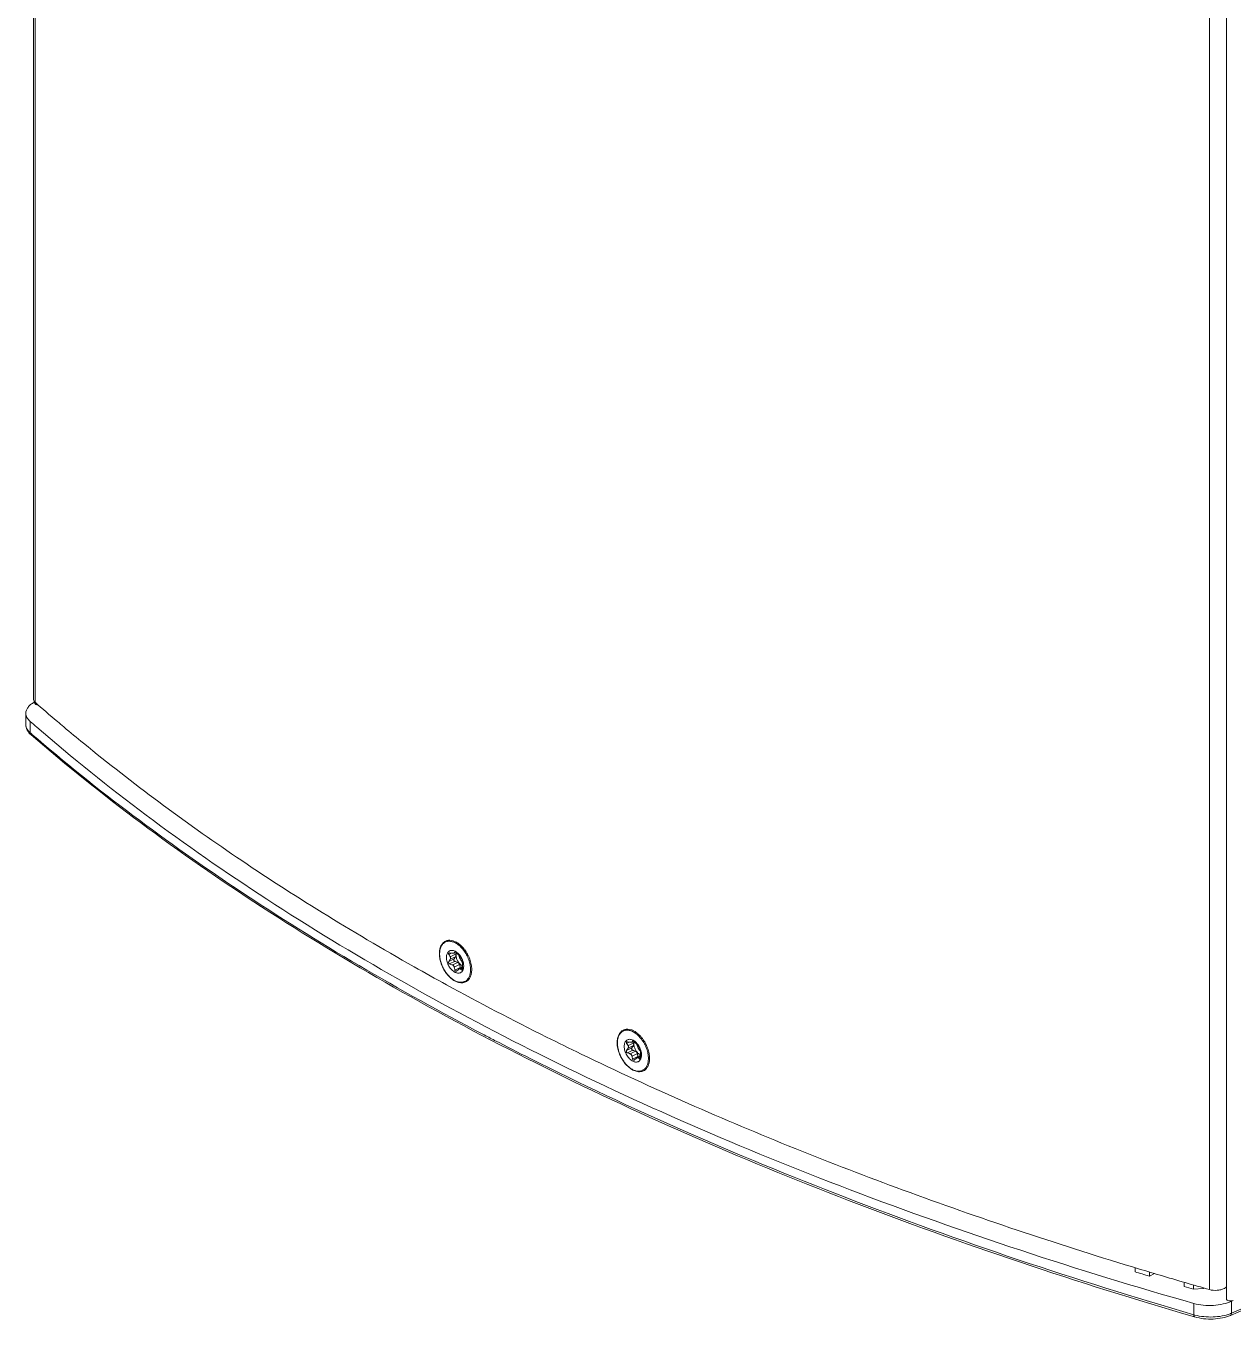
# Model space of a CAD drawing. Header units: millimetres. Extents: x 0 to 1782, y 0 to 1260.
# Drawn here: x 875.6 to 1024.4, y 669.5 to 828.9 of the extents above; entities that cross this region are included whole.
import ezdxf

# ---------------------------------------------------------------- set-up
doc = ezdxf.new("R2010")
doc.units = ezdxf.units.MM
doc.header["$LTSCALE"] = 0.1
doc.layers.get('0').update_dxf_attribs({"lineweight": 13})

msp = doc.modelspace()

# ---------------------------------------------------------------- linework, layer by layer
for p, q in [((876.53, 995.02), (876.53, 745.89)), ((876.73, 745.52), (876.73, 994.85)), ((1023.6, 671.99), (1023.6, 923.64)), ((1021.5, 673.13), (1021.5, 922.55)), ((876.66, 745.45), (876.66, 745.58)), ((875.59, 744.16), (875.59, 742.74)), ((876.12, 741.76), (876.12, 743.16)), ((876.31, 741.61), (876.12, 741.76)), ((876.3, 741.6), (876.12, 741.76)), ((1012, 675.93), (1012.39, 675.81)), ((1012.33, 675.32), (1012.33, 675.83)), ((1014.1, 675.3), (1014.1, 674.79)), ((1014.73, 675.11), (1014.1, 674.79)), ((1034.37, 674.37), (1024.1, 669.96)), ((1034.51, 674.65), (1024.24, 670.23)), ((1018.41, 673.52), (1018.41, 674.03)), ((1019.53, 673.7), (1019.53, 673.19)), ((1019.53, 673.19), (1020.74, 673.28)), ((1020.74, 673.28), (1020.83, 673.33)), ((1019.57, 670.03), (1019.57, 671.43)), ((1024.24, 671.71), (1024.24, 670.23)), ((1024.43, 671.79), (1024.25, 671.71))]:
    msp.add_line(p, q)
at = {"lineweight": 9}
for p, q in [((927.73, 714.44), (928.05, 714.6)), ((927.84, 714.62), (928.15, 714.59)), ((928.57, 714.48), (927.92, 714.16)), ((928.57, 714.16), (927.92, 713.84)), ((928.61, 714.72), (928.37, 714.6)), ((928.39, 713.89), (928.57, 714.16)), ((928.6, 714.73), (928.41, 714.64)), ((928.57, 714.48), (928.46, 714.65)), ((928.47, 714.75), (928.5, 714.77)), ((928.47, 714.75), (928.49, 714.76)), ((928.56, 714.75), (928.61, 714.72)), ((928.94, 714.37), (929.17, 714.1)), ((927.73, 713.55), (928.38, 713.88)), ((927.73, 713.55), (927.92, 713.84)), ((927.84, 713.26), (928.5, 713.59)), ((928.83, 713.46), (928.18, 713.14)), ((928.38, 713.88), (928.39, 713.89)), ((929.06, 713.19), (928.41, 712.86)), ((928.47, 712.5), (929.13, 712.83)), ((928.83, 713.46), (928.63, 713.54)), ((928.94, 712.6), (928.7, 712.39)), ((929.44, 712.86), (929.01, 712.65)), ((929.13, 712.83), (929.08, 713.1)), ((929.44, 712.78), (929.17, 712.64)), ((929.33, 712.92), (929.25, 712.77)), ((929.33, 712.52), (929.41, 712.56)), ((929.44, 713.08), (929.44, 712.86)), ((928.7, 712.39), (928.66, 712.37)), ((949.65, 703.48), (949.97, 703.64)), ((949.65, 702.59), (950.31, 702.92)), ((949.65, 702.59), (949.84, 702.88)), ((949.77, 703.66), (950.07, 703.63)), ((950.49, 703.52), (949.84, 703.2)), ((950.49, 703.2), (949.84, 702.88)), ((950.53, 703.76), (950.29, 703.64)), ((950.31, 702.93), (950.49, 703.2)), ((950.31, 702.92), (950.31, 702.93)), ((950.52, 703.77), (950.33, 703.68)), ((950.49, 703.52), (950.39, 703.69)), ((950.4, 703.79), (950.42, 703.81)), ((950.4, 703.79), (950.41, 703.8)), ((950.48, 703.79), (950.53, 703.76)), ((950.86, 703.41), (951.09, 703.14)), ((949.77, 702.3), (950.42, 702.63)), ((950.75, 702.5), (950.1, 702.18)), ((950.98, 702.23), (950.33, 701.9)), ((950.4, 701.54), (951.05, 701.87)), ((950.75, 702.5), (950.55, 702.58)), ((950.62, 701.43), (950.58, 701.41)), ((950.86, 701.64), (950.62, 701.43)), ((951.36, 701.9), (950.93, 701.69)), ((951.05, 701.87), (951, 702.14)), ((951.36, 701.82), (951.09, 701.68)), ((951.25, 701.96), (951.17, 701.81)), ((951.25, 701.56), (951.33, 701.6)), ((951.36, 702.12), (951.36, 701.9))]:
    msp.add_line(p, q, dxfattribs=at)
for centre, radius, start, end in [((877.25, 746.12), 0.789, 224.0368, 228.7945), ((1024.65, 914.15), 224.32, 228.7424, 229.6741), ((1023.25, 911.36), 223.47, 228.8238, 229.1029), ((1174.36, 1209.78), 557.99, 253.1254, 253.7812), ((1169.69, 1195), 542.98, 253.154, 253.3479), ((1177.16, 1219.34), 567.95, 253.7797, 254.0937), ((1021.27, 675.85), 6.06, 253.7055, 255.1318), ((1022.44, 674.4), 4.53, 290.8571, 293.3731)]:
    msp.add_arc(centre, radius, start, end)
for centre, radius, start, end in [((927.8, 715.12), 1.06, 106.6947, 116.5357), ((927.81, 715.11), 1.08, 105.8099, 106.7076), ((927.11, 713.27), 2.96, 50.992, 53.0001), ((927.05, 713.19), 3.19, 49.7357, 50.9821), ((927.51, 709.42), 5.21, 82.5958, 82.9789), ((927.49, 715.22), 1.09, 327.635, 334.7257), ((927.94, 713.71), 1.26, 59.6373, 63.4175), ((927.88, 713.59), 1.39, 56.2395, 59.6736), ((927.8, 713.48), 1.53, 52.4225, 56.2627), ((927.05, 713.18), 3.07, 49.8698, 50.9932), ((926.35, 712.5), 4.04, 37.0885, 37.5762), ((926.33, 712.5), 4.2, 36.9599, 37.5645), ((926.08, 712.32), 4.51, 19.9069, 25.767), ((926.13, 706.51), 7.46, 70.4852, 71.5426), ((925.28, 712.35), 3.88, 11.1647, 12.5637), ((929.88, 714.1), 1.3, 245.2234, 248.2609), ((927.18, 712.87), 2.41, 17.799, 25.3196), ((929.86, 714.04), 1.24, 248.2684, 250.4137), ((929.68, 713.7), 0.702, 249.1768, 250.0173), ((922.9, 712.86), 6.54, 358.5836, 359.9848), ((929.36, 712.01), 1.06, 296.5704, 307.4028), ((949.72, 704.16), 1.06, 106.6947, 116.5357), ((949.73, 704.15), 1.08, 105.8099, 106.7076), ((949.03, 702.31), 2.96, 50.992, 53.0001), ((948.97, 702.22), 3.07, 49.8698, 50.9932), ((948.97, 702.23), 3.19, 49.7357, 50.9821), ((949.43, 698.46), 5.21, 82.5958, 82.9789), ((949.41, 704.26), 1.09, 327.635, 334.7257), ((949.87, 702.75), 1.26, 59.6373, 63.4175), ((949.8, 702.63), 1.39, 56.2395, 59.6736), ((949.72, 702.52), 1.53, 52.4225, 56.2627), ((949.1, 701.91), 2.41, 17.799, 25.3196), ((948.27, 701.54), 4.04, 37.0885, 37.5762), ((948.25, 701.54), 4.2, 36.9599, 37.5645), ((948, 701.36), 4.51, 19.9069, 25.767), ((948.05, 695.55), 7.46, 70.4852, 71.5426), ((947.2, 701.39), 3.88, 11.1647, 12.5637), ((951.8, 703.14), 1.3, 245.2234, 248.2609), ((951.78, 703.08), 1.24, 248.2684, 250.4137), ((951.6, 702.74), 0.702, 249.1768, 250.0173), ((944.82, 701.9), 6.54, 358.5836, 359.9848), ((951.28, 701.05), 1.06, 296.5704, 307.4028)]:
    msp.add_arc(centre, radius, start, end, dxfattribs=at)
msp.add_ellipse((1213.03, 842.72), major_axis=(385.5, 2.77), ratio=0.505325, start_param=-2.103646, end_param=-2.100275)
for points, knots in [([(876.53, 745.89), (876.53, 745.84), (876.56, 745.71), (876.63, 745.61), (876.68, 745.57)], [0, 0, 0, 0, 0.469027, 1, 1, 1, 1]), ([(875.59, 744.16), (875.59, 744.28), (875.64, 744.55), (875.86, 744.91), (876.19, 745.25), (876.47, 745.43), (876.63, 745.52), (876.64, 745.53), (876.65, 745.54), (876.66, 745.54)], [0, 0, 0, 0, 0.210499, 0.440222, 0.702032, 1, 1, 1, 1.024729, 1.024729, 1.024729, 1.024729]), ([(876.66, 745.45), (876.66, 745.39), (876.72, 745.31), (876.83, 745.25), (876.9, 745.23), (876.94, 745.22)], [0, 0, 0, 0, 0.405333, 0.679331, 1, 1, 1, 1]), ([(876.94, 745.22), (876.96, 745.22), (877.01, 745.21), (877.06, 745.2), (877.1, 745.2)], [0, 0, 0, 0, 0.2422204, 0.7024106, 0.7024106, 0.7024106, 0.7024106]), ([(876.12, 743.16), (875.97, 743.29), (875.7, 743.59), (875.59, 743.98), (875.59, 744.16)], [0, 0, 0, 0, 0.537522, 1, 1, 1, 1]), ([(875.59, 742.74), (875.59, 742.62), (875.62, 742.39), (875.8, 741.94), (876.05, 741.66), (876.23, 741.5)], [0, 0, 0, 0, 0.243505, 0.488724, 1, 1, 1, 1]), ([(875.59, 742.74), (875.59, 742.7), (875.6, 742.57), (875.64, 742.43), (875.68, 742.33)], [0, 0, 0, 0, 0.245155, 1, 1, 1, 1]), ([(879.49, 743.14), (879.75, 742.91), (880.81, 742.02), (881.88, 741.13), (882.69, 740.47)], [0, 0, 0, 0, 0.248881, 1, 1, 1, 1]), ([(875.68, 742.33), (875.7, 742.28), (875.81, 742.06), (875.98, 741.88), (876.12, 741.76)], [0, 0, 0, 0, 0.230208, 1, 1, 1, 1]), ([(876.12, 741.76), (876.12, 741.71), (876.14, 741.61), (876.2, 741.53), (876.23, 741.5)], [0, 0, 0, 0, 0.518762, 1, 1, 1, 1]), ([(876.23, 741.5), (880.6, 737.73), (889.85, 730.35), (904.79, 719.99), (921.07, 710.12), (938.61, 700.79), (957.34, 692.03), (984.22, 680.99), (1005.27, 673.97), (1019.68, 669.77)], [0, 0, 0, 0, 0.107161, 0.219651, 0.337447, 0.460446, 0.588474, 0.721288, 1, 1, 1, 1]), ([(931.92, 704.61), (921.63, 710), (902.33, 721.26), (884.39, 734.64), (876.3, 741.6)], [0, 0, 0, 0, 0.521169, 1, 1, 1, 1]), ([(876.95, 742.44), (881.3, 738.67), (890.52, 731.28), (905.41, 720.94), (921.61, 711.12), (939.06, 701.86), (957.67, 693.21), (984.36, 682.36), (1005.27, 675.5), (1019.57, 671.43)], [0, 0, 0, 0, 0.107737, 0.220599, 0.33858, 0.4616, 0.589502, 0.722067, 1, 1, 1, 1]), ([(882.69, 740.47), (888.76, 735.5), (901.78, 725.88), (915.57, 717.38), (923.46, 712.91)], [0, 0, 0, 0, 0.484824, 1, 1, 1, 1]), ([(923.46, 712.91), (924.78, 712.17), (930.16, 709.18), (935.63, 706.33), (939.78, 704.26)], [0, 0, 0, 0, 0.246428, 1, 1, 1, 1]), ([(931.92, 704.61), (932.41, 704.35), (934.35, 703.34), (936.3, 702.35), (937.77, 701.61)], [0, 0, 0, 0, 0.248749, 1, 1, 1, 1]), ([(939.78, 704.26), (941.2, 703.55), (946.98, 700.72), (952.82, 698.02), (957.26, 696.07)], [0, 0, 0, 0, 0.246656, 1, 1, 1, 1]), ([(1019.57, 670.03), (1005.06, 674.27), (983.85, 681.35), (956.78, 692.49), (943.97, 698.49), (937.77, 701.61)], [0, 0, 0, 0, 0.516747, 0.762863, 1, 1, 1, 1]), ([(957.26, 696.07), (965.97, 692.23), (984.03, 684.99), (1002.49, 678.82), (1012, 675.93)], [0, 0, 0, 0, 0.48932, 1, 1, 1, 1]), ([(1021.5, 673.13), (1021.81, 673.05), (1022.29, 673.01), (1022.9, 673.1), (1023.19, 673.19), (1023.31, 673.26)], [0, 0, 0, 0, 0.51532, 0.771453, 1, 1, 1, 1]), ([(1023.31, 673.26), (1023.34, 673.27), (1023.45, 673.33), (1023.55, 673.4), (1023.61, 673.47)], [0, 0, 0, 0, 0.27281, 1, 1, 1, 1]), ([(1024.25, 671.71), (1023.91, 671.56), (1023.17, 671.32), (1021.98, 671.15), (1020.76, 671.18), (1019.95, 671.32), (1019.57, 671.43)], [0, 0, 0, 0, 0.231967, 0.488003, 0.750326, 1, 1, 1, 1]), ([(1023.6, 671.98), (1023.6, 671.86), (1023.82, 671.75), (1024.03, 671.73), (1024.21, 671.73), (1024.35, 671.76), (1024.43, 671.79)], [0, 0, 0, 0, 0.405785, 0.556686, 0.712351, 1, 1, 1, 1]), ([(1019.57, 670.03), (1019.57, 670), (1019.58, 669.94), (1019.6, 669.84), (1019.64, 669.78), (1019.68, 669.77)], [0, 0, 0, 0, 0.330239, 0.608682, 1, 1, 1, 1]), ([(1019.68, 669.77), (1020.04, 669.66), (1020.8, 669.52), (1021.95, 669.48), (1023.07, 669.61), (1023.78, 669.82), (1024.1, 669.96)], [0, 0, 0, 0, 0.25037, 0.511299, 0.766127, 1, 1, 1, 1]), ([(1019.72, 669.99), (1020.07, 669.9), (1020.81, 669.77), (1021.94, 669.73), (1023.04, 669.85), (1023.74, 670.04), (1024.06, 670.16)], [0, 0, 0, 0, 0.250472, 0.511198, 0.766086, 1, 1, 1, 1]), ([(1024.24, 670.23), (1024.24, 670.17), (1024.22, 670.06), (1024.15, 669.98), (1024.1, 669.96)], [0, 0, 0, 0, 0.558907, 1, 1, 1, 1])]:
    msp.add_open_spline(points, degree=3, knots=knots)
for points, knots in [([(926.57, 714.52), (926.57, 714.69), (926.59, 714.95), (926.67, 715.27), (926.76, 715.48), (926.87, 715.67), (927, 715.83), (927.15, 715.97), (927.27, 716.04), (927.33, 716.07)], [0, 0, 0, 0, 0.283857, 0.41599, 0.54178, 0.661886, 0.777353, 0.88952, 1, 1, 1, 1]), ([(928.89, 715.63), (928.76, 715.73), (928.56, 715.86), (928.27, 715.98), (928.06, 716.03), (927.86, 716.06), (927.66, 716.06), (927.47, 716.02), (927.3, 715.95), (927.14, 715.86), (927, 715.73), (926.88, 715.58), (926.78, 715.4), (926.7, 715.2), (926.62, 714.89), (926.6, 714.65), (926.6, 714.49)], [0, 0, 0, 0, 0.144689, 0.211524, 0.274691, 0.334497, 0.39148, 0.446413, 0.500257, 0.554088, 0.608984, 0.665911, 0.725646, 0.78873, 0.855474, 1, 1, 1, 1]), ([(929.07, 715.68), (928.94, 715.78), (928.74, 715.91), (928.47, 716.05), (928.21, 716.15), (927.94, 716.19), (927.69, 716.18), (927.57, 716.16), (927.51, 716.14)], [0, 0, 0, 0, 0.28722, 0.421116, 0.548314, 0.783507, 0.893548, 1, 1, 1, 1]), ([(929.37, 715.39), (929.35, 715.41), (929.27, 715.5), (929.19, 715.58), (929.12, 715.63)], [0, 0, 0, 0, 0.254229, 1, 1, 1, 1]), ([(929.83, 711.06), (929.76, 711.03), (929.59, 710.97), (929.33, 710.93), (929.06, 710.96), (928.78, 711.03), (928.49, 711.15), (928.22, 711.32), (927.95, 711.54), (927.6, 711.88), (927.21, 712.38), (926.91, 712.96), (926.74, 713.44), (926.61, 713.92), (926.57, 714.28), (926.57, 714.52)], [0, 0, 0, 0, 0.046779, 0.094702, 0.14479, 0.19782, 0.254266, 0.314282, 0.377735, 0.444248, 0.583902, 0.727465, 0.798664, 0.86832, 1, 1, 1, 1]), ([(926.6, 714.49), (926.6, 714.33), (926.63, 714), (926.74, 713.51), (926.91, 713.02), (927.15, 712.55), (927.44, 712.12), (927.76, 711.74), (928.12, 711.42), (928.49, 711.19), (928.86, 711.04), (929.18, 711), (929.41, 711.02), (929.57, 711.05), (929.72, 711.12), (929.86, 711.2), (929.99, 711.31), (930.14, 711.49), (930.29, 711.76), (930.4, 712.15), (930.42, 712.43), (930.42, 712.58)], [0, 0, 0, 0, 0.068686, 0.141533, 0.217028, 0.293413, 0.36886, 0.441621, 0.510182, 0.573445, 0.630935, 0.683046, 0.707566, 0.731384, 0.754843, 0.778311, 0.802158, 0.826721, 0.878957, 0.936591, 1, 1, 1, 1]), ([(928.51, 712.23), (928.44, 712.27), (928.29, 712.36), (928.09, 712.54), (927.91, 712.75), (927.75, 712.99), (927.62, 713.25), (927.52, 713.52), (927.46, 713.79), (927.44, 714.06), (927.46, 714.3), (927.52, 714.52), (927.62, 714.7), (927.75, 714.83), (927.92, 714.92), (928.11, 714.95), (928.31, 714.92), (928.44, 714.86), (928.51, 714.83)], [0, 0, 0, 0, 0.06329, 0.13188, 0.204672, 0.280151, 0.356569, 0.432094, 0.504975, 0.573688, 0.637122, 0.694783, 0.747041, 0.795334, 0.842131, 0.890352, 0.942485, 1, 1, 1, 1]), ([(927.73, 714.44), (927.72, 714.46), (927.71, 714.49), (927.7, 714.53), (927.71, 714.56), (927.72, 714.59), (927.74, 714.6), (927.75, 714.61)], [0, 0, 0, 0, 0.28482, 0.535851, 0.651956, 0.765513, 1, 1, 1, 1]), ([(927.92, 714.16), (927.9, 714.18), (927.84, 714.28), (927.78, 714.37), (927.73, 714.44)], [0, 0, 0, 0, 0.252413, 1, 1, 1, 1]), ([(927.75, 714.61), (927.76, 714.61), (927.79, 714.62), (927.82, 714.63), (927.84, 714.62)], [0, 0, 0, 0, 0.23001, 1, 1, 1, 1]), ([(927.92, 713.84), (927.93, 713.86), (927.95, 713.91), (927.97, 713.99), (927.95, 714.08), (927.93, 714.13), (927.92, 714.16)], [0, 0, 0, 0, 0.247907, 0.494258, 0.743456, 1, 1, 1, 1]), ([(928.18, 714.59), (928.2, 714.59), (928.24, 714.58), (928.29, 714.58), (928.34, 714.59), (928.36, 714.6), (928.37, 714.6)], [0, 0, 0, 0, 0.30025, 0.570887, 0.804829, 1, 1, 1, 1]), ([(928.37, 714.6), (928.38, 714.61), (928.39, 714.62), (928.41, 714.63), (928.41, 714.64)], [0, 0, 0, 0, 0.528927, 1, 1, 1, 1]), ([(928.49, 714.76), (928.49, 714.77), (928.51, 714.77), (928.54, 714.76), (928.55, 714.75), (928.56, 714.75)], [0, 0, 0, 0, 0.388144, 0.666372, 1, 1, 1, 1]), ([(928.61, 714.32), (928.61, 714.35), (928.61, 714.4), (928.58, 714.46), (928.57, 714.48)], [0, 0, 0, 0, 0.492703, 1, 1, 1, 1]), ([(928.57, 714.16), (928.58, 714.19), (928.61, 714.24), (928.61, 714.29), (928.61, 714.32)], [0, 0, 0, 0, 0.501612, 1, 1, 1, 1]), ([(928.61, 714.72), (928.61, 714.72), (928.65, 714.69), (928.68, 714.66), (928.7, 714.64)], [0, 0, 0, 0, 0.245457, 1, 1, 1, 1]), ([(928.64, 714.32), (928.64, 714.35), (928.64, 714.46), (928.67, 714.57), (928.7, 714.64)], [0, 0, 0, 0, 0.269298, 1, 1, 1, 1]), ([(928.64, 714.32), (928.64, 714.25), (928.65, 714.12), (928.7, 713.93), (928.77, 713.73), (928.87, 713.55), (928.99, 713.38), (929.12, 713.23), (929.27, 713.12), (929.37, 713.07), (929.43, 713.05)], [0, 0, 0, 0, 0.121275, 0.250197, 0.383662, 0.518165, 0.650076, 0.776023, 0.893242, 1, 1, 1, 1]), ([(928.7, 714.64), (928.72, 714.62), (928.8, 714.53), (928.88, 714.44), (928.94, 714.37)], [0, 0, 0, 0, 0.248914, 1, 1, 1, 1]), ([(928.74, 714.69), (928.8, 714.64), (928.92, 714.53), (929.14, 714.28), (929.28, 714.05), (929.35, 713.9)], [0, 0, 0, 0, 0.235096, 0.483128, 1, 1, 1, 1]), ([(929.01, 714.29), (929.02, 714.21), (929.06, 714.06), (929.16, 713.84), (929.28, 713.63), (929.38, 713.51), (929.44, 713.46)], [0, 0, 0, 0, 0.246577, 0.501358, 0.755434, 1, 1, 1, 1]), ([(929.27, 715.29), (929.25, 715.31), (929.17, 715.39), (929.09, 715.47), (929.02, 715.53)], [0, 0, 0, 0, 0.254327, 1, 1, 1, 1]), ([(929.17, 714.1), (929.18, 714.08), (929.24, 714.01), (929.29, 713.94), (929.33, 713.88)], [0, 0, 0, 0, 0.255259, 1, 1, 1, 1]), ([(929.55, 714.97), (929.53, 715), (929.44, 715.11), (929.35, 715.22), (929.27, 715.29)], [0, 0, 0, 0, 0.253675, 1, 1, 1, 1]), ([(929.66, 715.06), (929.64, 715.09), (929.55, 715.2), (929.45, 715.31), (929.37, 715.39)], [0, 0, 0, 0, 0.253673, 1, 1, 1, 1]), ([(930.42, 712.58), (930.42, 712.78), (930.37, 713.19), (930.21, 713.8), (929.94, 714.4), (929.7, 714.77), (929.57, 714.94)], [0, 0, 0, 0, 0.234633, 0.485351, 0.743654, 1, 1, 1, 1]), ([(930.14, 714.28), (930.11, 714.34), (929.98, 714.6), (929.82, 714.85), (929.69, 715.02)], [0, 0, 0, 0, 0.252133, 1, 1, 1, 1]), ([(927.84, 713.26), (927.82, 713.27), (927.76, 713.3), (927.72, 713.37), (927.7, 713.43), (927.7, 713.47), (927.71, 713.51), (927.73, 713.54), (927.73, 713.55)], [0, 0, 0, 0, 0.252428, 0.508829, 0.635948, 0.760109, 0.881308, 1, 1, 1, 1]), ([(928.18, 713.14), (928.16, 713.15), (928.04, 713.19), (927.93, 713.23), (927.84, 713.26)], [0, 0, 0, 0, 0.247699, 1, 1, 1, 1]), ([(928.41, 712.86), (928.4, 712.89), (928.38, 712.95), (928.33, 713.03), (928.27, 713.1), (928.21, 713.13), (928.18, 713.14)], [0, 0, 0, 0, 0.254861, 0.506075, 0.754128, 1, 1, 1, 1]), ([(928.5, 713.59), (928.47, 713.6), (928.41, 713.63), (928.37, 713.69), (928.35, 713.75), (928.35, 713.8), (928.36, 713.84), (928.38, 713.87), (928.38, 713.88)], [0, 0, 0, 0, 0.252428, 0.508829, 0.635948, 0.760109, 0.881308, 1, 1, 1, 1]), ([(928.47, 712.5), (928.47, 712.53), (928.45, 712.65), (928.43, 712.77), (928.41, 712.86)], [0, 0, 0, 0, 0.249032, 1, 1, 1, 1]), ([(928.56, 712.37), (928.55, 712.37), (928.53, 712.39), (928.5, 712.42), (928.48, 712.46), (928.48, 712.49), (928.47, 712.5)], [0, 0, 0, 0, 0.228178, 0.47142, 0.729869, 1, 1, 1, 1]), ([(929.49, 712.55), (929.47, 712.5), (929.42, 712.41), (929.33, 712.3), (929.22, 712.21), (929.1, 712.15), (928.96, 712.13), (928.81, 712.13), (928.66, 712.17), (928.56, 712.21), (928.51, 712.23)], [0, 0, 0, 0, 0.129845, 0.251495, 0.367892, 0.482851, 0.600454, 0.724285, 0.857024, 1, 1, 1, 1]), ([(929.06, 713.19), (929.05, 713.22), (929.03, 713.28), (928.98, 713.36), (928.92, 713.42), (928.86, 713.45), (928.83, 713.46)], [0, 0, 0, 0, 0.254861, 0.506075, 0.754128, 1, 1, 1, 1]), ([(929.01, 712.65), (929.01, 712.64), (928.98, 712.63), (928.96, 712.61), (928.94, 712.6)], [0, 0, 0, 0, 0.236143, 1, 1, 1, 1]), ([(929.17, 712.64), (929.16, 712.65), (929.14, 712.66), (929.1, 712.67), (929.05, 712.66), (929.03, 712.65), (929.01, 712.65)], [0, 0, 0, 0, 0.231298, 0.465573, 0.71817, 1, 1, 1, 1]), ([(929.17, 712.72), (929.16, 712.73), (929.14, 712.76), (929.13, 712.8), (929.13, 712.83)], [0, 0, 0, 0, 0.238141, 1, 1, 1, 1]), ([(929.33, 712.52), (929.31, 712.53), (929.26, 712.58), (929.21, 712.62), (929.17, 712.64)], [0, 0, 0, 0, 0.241675, 1, 1, 1, 1]), ([(929.33, 713.88), (929.34, 713.86), (929.37, 713.81), (929.4, 713.73), (929.42, 713.67), (929.43, 713.62), (929.44, 713.6), (929.44, 713.59)], [0, 0, 0, 0, 0.242787, 0.53335, 0.805459, 0.914802, 1, 1, 1, 1]), ([(929.37, 712.51), (929.37, 712.51), (929.36, 712.51), (929.34, 712.51), (929.33, 712.51), (929.33, 712.52)], [0, 0, 0, 0, 0.248735, 0.486009, 1, 1, 1, 1]), ([(929.44, 712.7), (929.44, 712.68), (929.43, 712.64), (929.42, 712.59), (929.41, 712.56), (929.4, 712.53), (929.38, 712.52), (929.37, 712.51)], [0, 0, 0, 0, 0.309935, 0.594847, 0.719651, 0.829204, 1, 1, 1, 1]), ([(929.44, 713.4), (929.43, 713.38), (929.43, 713.33), (929.43, 713.22), (929.43, 713.14), (929.44, 713.08)], [0, 0, 0, 0, 0.189519, 0.428203, 1, 1, 1, 1]), ([(929.44, 713.59), (929.44, 713.58), (929.44, 713.51), (929.44, 713.45), (929.44, 713.4)], [0, 0, 0, 0, 0.240983, 1, 1, 1, 1]), ([(929.47, 713.6), (929.48, 713.57), (929.51, 713.46), (929.54, 713.35), (929.55, 713.27)], [0, 0, 0, 0, 0.254986, 1, 1, 1, 1]), ([(929.55, 713.27), (929.56, 713.2), (929.57, 713.07), (929.57, 712.83), (929.53, 712.65), (929.49, 712.55)], [0, 0, 0, 0, 0.274247, 0.533473, 1, 1, 1, 1]), ([(930, 711.17), (930.05, 711.2), (930.13, 711.28), (930.28, 711.46), (930.43, 711.75), (930.54, 712.14), (930.56, 712.43), (930.56, 712.58)], [0, 0, 0, 0, 0.107627, 0.218602, 0.45461, 0.714575, 1, 1, 1, 1]), ([(930.56, 712.58), (930.56, 712.79), (930.51, 713.22), (930.4, 713.64), (930.32, 713.85)], [0, 0, 0, 0, 0.483331, 1, 1, 1, 1]), ([(928.66, 712.37), (928.65, 712.36), (928.61, 712.35), (928.57, 712.36), (928.56, 712.37)], [0, 0, 0, 0, 0.506734, 1, 1, 1, 1]), ([(948.49, 703.56), (948.49, 703.73), (948.51, 703.99), (948.59, 704.31), (948.68, 704.52), (948.79, 704.71), (948.92, 704.87), (949.07, 705.01), (949.19, 705.08), (949.25, 705.11)], [0, 0, 0, 0, 0.283857, 0.41599, 0.54178, 0.661886, 0.777353, 0.88952, 1, 1, 1, 1]), ([(950.82, 704.67), (950.68, 704.77), (950.48, 704.9), (950.19, 705.02), (949.98, 705.08), (949.78, 705.1), (949.58, 705.1), (949.39, 705.06), (949.22, 704.99), (949.06, 704.9), (948.92, 704.77), (948.8, 704.62), (948.7, 704.44), (948.62, 704.24), (948.54, 703.93), (948.52, 703.69), (948.52, 703.53)], [0, 0, 0, 0, 0.144689, 0.211524, 0.274691, 0.334497, 0.39148, 0.446413, 0.500257, 0.554088, 0.608984, 0.665911, 0.725646, 0.78873, 0.855474, 1, 1, 1, 1]), ([(950.99, 704.72), (950.86, 704.82), (950.67, 704.95), (950.39, 705.09), (950.13, 705.19), (949.86, 705.23), (949.61, 705.22), (949.49, 705.2), (949.43, 705.18)], [0, 0, 0, 0, 0.28722, 0.421116, 0.548314, 0.783507, 0.893548, 1, 1, 1, 1]), ([(951.2, 704.33), (951.17, 704.35), (951.09, 704.43), (951.01, 704.51), (950.94, 704.57)], [0, 0, 0, 0, 0.254327, 1, 1, 1, 1]), ([(951.29, 704.43), (951.27, 704.45), (951.19, 704.54), (951.11, 704.62), (951.04, 704.67)], [0, 0, 0, 0, 0.254229, 1, 1, 1, 1]), ([(951.75, 700.1), (951.68, 700.07), (951.51, 700.01), (951.25, 699.97), (950.98, 700), (950.7, 700.07), (950.41, 700.19), (950.14, 700.36), (949.87, 700.58), (949.52, 700.92), (949.13, 701.42), (948.83, 702), (948.66, 702.48), (948.53, 702.96), (948.49, 703.32), (948.49, 703.56)], [0, 0, 0, 0, 0.046779, 0.094702, 0.14479, 0.19782, 0.254266, 0.314282, 0.377735, 0.444248, 0.583902, 0.727465, 0.798664, 0.86832, 1, 1, 1, 1]), ([(948.52, 703.53), (948.52, 703.37), (948.55, 703.04), (948.66, 702.55), (948.83, 702.06), (949.07, 701.59), (949.36, 701.16), (949.68, 700.78), (950.04, 700.46), (950.41, 700.23), (950.79, 700.08), (951.1, 700.04), (951.33, 700.06), (951.49, 700.09), (951.64, 700.16), (951.78, 700.24), (951.91, 700.35), (952.06, 700.53), (952.21, 700.8), (952.32, 701.19), (952.34, 701.47), (952.34, 701.62)], [0, 0, 0, 0, 0.068686, 0.141533, 0.217028, 0.293413, 0.36886, 0.441621, 0.510182, 0.573445, 0.630935, 0.683046, 0.707566, 0.731384, 0.754843, 0.778311, 0.802158, 0.826721, 0.878957, 0.936591, 1, 1, 1, 1]), ([(950.43, 701.27), (950.36, 701.31), (950.21, 701.4), (950.01, 701.58), (949.83, 701.79), (949.67, 702.03), (949.54, 702.29), (949.44, 702.56), (949.38, 702.83), (949.36, 703.1), (949.38, 703.34), (949.44, 703.56), (949.54, 703.74), (949.67, 703.87), (949.84, 703.96), (950.03, 703.99), (950.23, 703.96), (950.36, 703.9), (950.43, 703.87)], [0, 0, 0, 0, 0.06329, 0.13188, 0.204672, 0.280151, 0.356569, 0.432094, 0.504975, 0.573688, 0.637122, 0.694783, 0.747041, 0.795334, 0.842131, 0.890352, 0.942485, 1, 1, 1, 1]), ([(949.65, 703.48), (949.64, 703.5), (949.63, 703.53), (949.62, 703.57), (949.63, 703.6), (949.64, 703.63), (949.66, 703.64), (949.67, 703.65)], [0, 0, 0, 0, 0.28482, 0.535851, 0.651956, 0.765513, 1, 1, 1, 1]), ([(949.84, 703.2), (949.82, 703.22), (949.77, 703.32), (949.7, 703.41), (949.65, 703.48)], [0, 0, 0, 0, 0.252413, 1, 1, 1, 1]), ([(949.67, 703.65), (949.68, 703.65), (949.71, 703.66), (949.74, 703.67), (949.77, 703.66)], [0, 0, 0, 0, 0.23001, 1, 1, 1, 1]), ([(949.84, 702.88), (949.85, 702.9), (949.87, 702.95), (949.89, 703.03), (949.87, 703.12), (949.85, 703.17), (949.84, 703.2)], [0, 0, 0, 0, 0.247907, 0.494258, 0.743456, 1, 1, 1, 1]), ([(950.1, 703.63), (950.12, 703.63), (950.16, 703.62), (950.21, 703.62), (950.26, 703.63), (950.28, 703.64), (950.29, 703.64)], [0, 0, 0, 0, 0.30025, 0.570887, 0.804829, 1, 1, 1, 1]), ([(950.42, 702.63), (950.39, 702.64), (950.33, 702.67), (950.29, 702.73), (950.27, 702.79), (950.27, 702.84), (950.28, 702.88), (950.3, 702.91), (950.31, 702.92)], [0, 0, 0, 0, 0.252428, 0.508829, 0.635948, 0.760109, 0.881308, 1, 1, 1, 1]), ([(950.29, 703.64), (950.3, 703.65), (950.31, 703.66), (950.33, 703.67), (950.33, 703.68)], [0, 0, 0, 0, 0.528927, 1, 1, 1, 1]), ([(950.41, 703.8), (950.41, 703.81), (950.43, 703.81), (950.46, 703.8), (950.47, 703.79), (950.48, 703.79)], [0, 0, 0, 0, 0.388144, 0.666372, 1, 1, 1, 1]), ([(950.53, 703.36), (950.53, 703.39), (950.53, 703.44), (950.5, 703.5), (950.49, 703.52)], [0, 0, 0, 0, 0.492703, 1, 1, 1, 1]), ([(950.49, 703.2), (950.5, 703.23), (950.53, 703.28), (950.53, 703.33), (950.53, 703.36)], [0, 0, 0, 0, 0.501612, 1, 1, 1, 1]), ([(950.53, 703.76), (950.54, 703.76), (950.57, 703.73), (950.6, 703.7), (950.62, 703.68)], [0, 0, 0, 0, 0.245457, 1, 1, 1, 1]), ([(950.56, 703.36), (950.56, 703.39), (950.56, 703.5), (950.59, 703.61), (950.62, 703.68)], [0, 0, 0, 0, 0.269298, 1, 1, 1, 1]), ([(950.56, 703.36), (950.56, 703.29), (950.57, 703.16), (950.62, 702.97), (950.69, 702.77), (950.79, 702.59), (950.91, 702.42), (951.04, 702.27), (951.19, 702.16), (951.29, 702.11), (951.35, 702.09)], [0, 0, 0, 0, 0.121275, 0.250197, 0.383662, 0.518165, 0.650076, 0.776023, 0.893242, 1, 1, 1, 1]), ([(950.62, 703.68), (950.64, 703.66), (950.72, 703.57), (950.8, 703.48), (950.86, 703.41)], [0, 0, 0, 0, 0.248914, 1, 1, 1, 1]), ([(950.66, 703.73), (950.72, 703.68), (950.84, 703.57), (951.06, 703.32), (951.2, 703.09), (951.27, 702.94)], [0, 0, 0, 0, 0.235096, 0.483128, 1, 1, 1, 1]), ([(950.93, 703.33), (950.94, 703.25), (950.98, 703.1), (951.08, 702.88), (951.2, 702.67), (951.3, 702.55), (951.36, 702.5)], [0, 0, 0, 0, 0.246577, 0.501358, 0.755434, 1, 1, 1, 1]), ([(951.09, 703.14), (951.1, 703.12), (951.16, 703.05), (951.21, 702.98), (951.25, 702.92)], [0, 0, 0, 0, 0.255259, 1, 1, 1, 1]), ([(951.47, 704.01), (951.45, 704.04), (951.36, 704.15), (951.27, 704.26), (951.2, 704.33)], [0, 0, 0, 0, 0.253675, 1, 1, 1, 1]), ([(951.25, 702.92), (951.26, 702.9), (951.29, 702.85), (951.32, 702.78), (951.35, 702.71), (951.36, 702.66), (951.36, 702.64), (951.36, 702.63)], [0, 0, 0, 0, 0.242787, 0.53335, 0.805459, 0.914802, 1, 1, 1, 1]), ([(951.58, 704.1), (951.56, 704.13), (951.47, 704.24), (951.37, 704.35), (951.29, 704.43)], [0, 0, 0, 0, 0.253673, 1, 1, 1, 1]), ([(952.34, 701.62), (952.34, 701.82), (952.3, 702.23), (952.13, 702.84), (951.86, 703.44), (951.62, 703.81), (951.49, 703.98)], [0, 0, 0, 0, 0.234633, 0.485351, 0.743654, 1, 1, 1, 1]), ([(952.06, 703.32), (952.03, 703.38), (951.9, 703.64), (951.74, 703.89), (951.61, 704.06)], [0, 0, 0, 0, 0.252133, 1, 1, 1, 1]), ([(952.48, 701.62), (952.48, 701.83), (952.43, 702.26), (952.32, 702.68), (952.24, 702.89)], [0, 0, 0, 0, 0.483331, 1, 1, 1, 1]), ([(949.77, 702.3), (949.74, 702.31), (949.68, 702.34), (949.64, 702.41), (949.62, 702.47), (949.62, 702.51), (949.63, 702.55), (949.65, 702.58), (949.65, 702.59)], [0, 0, 0, 0, 0.252428, 0.508829, 0.635948, 0.760109, 0.881308, 1, 1, 1, 1]), ([(950.1, 702.18), (950.08, 702.19), (949.96, 702.23), (949.85, 702.27), (949.77, 702.3)], [0, 0, 0, 0, 0.247699, 1, 1, 1, 1]), ([(950.33, 701.9), (950.32, 701.93), (950.3, 701.99), (950.25, 702.07), (950.19, 702.14), (950.13, 702.17), (950.1, 702.18)], [0, 0, 0, 0, 0.254861, 0.506075, 0.754128, 1, 1, 1, 1]), ([(950.4, 701.54), (950.39, 701.57), (950.37, 701.69), (950.35, 701.81), (950.33, 701.9)], [0, 0, 0, 0, 0.249032, 1, 1, 1, 1]), ([(950.48, 701.41), (950.47, 701.41), (950.45, 701.43), (950.42, 701.46), (950.4, 701.5), (950.4, 701.53), (950.4, 701.54)], [0, 0, 0, 0, 0.228178, 0.47142, 0.729869, 1, 1, 1, 1]), ([(951.41, 701.59), (951.39, 701.54), (951.34, 701.45), (951.25, 701.34), (951.14, 701.25), (951.02, 701.19), (950.88, 701.17), (950.73, 701.17), (950.58, 701.21), (950.48, 701.25), (950.43, 701.27)], [0, 0, 0, 0, 0.129845, 0.251495, 0.367892, 0.482851, 0.600454, 0.724285, 0.857024, 1, 1, 1, 1]), ([(950.58, 701.41), (950.57, 701.4), (950.53, 701.39), (950.5, 701.4), (950.48, 701.41)], [0, 0, 0, 0, 0.506734, 1, 1, 1, 1]), ([(950.98, 702.23), (950.97, 702.26), (950.95, 702.32), (950.9, 702.4), (950.84, 702.46), (950.78, 702.49), (950.75, 702.5)], [0, 0, 0, 0, 0.254861, 0.506075, 0.754128, 1, 1, 1, 1]), ([(950.93, 701.69), (950.93, 701.68), (950.9, 701.67), (950.88, 701.65), (950.86, 701.64)], [0, 0, 0, 0, 0.236143, 1, 1, 1, 1]), ([(951.09, 701.68), (951.08, 701.69), (951.06, 701.7), (951.02, 701.71), (950.97, 701.7), (950.95, 701.69), (950.93, 701.69)], [0, 0, 0, 0, 0.231298, 0.465573, 0.71817, 1, 1, 1, 1]), ([(951.09, 701.76), (951.08, 701.77), (951.06, 701.8), (951.05, 701.84), (951.05, 701.87)], [0, 0, 0, 0, 0.238141, 1, 1, 1, 1]), ([(951.25, 701.56), (951.24, 701.57), (951.18, 701.62), (951.13, 701.66), (951.09, 701.68)], [0, 0, 0, 0, 0.241675, 1, 1, 1, 1]), ([(951.29, 701.55), (951.29, 701.55), (951.28, 701.55), (951.27, 701.55), (951.25, 701.55), (951.25, 701.56)], [0, 0, 0, 0, 0.248735, 0.486009, 1, 1, 1, 1]), ([(951.36, 701.74), (951.36, 701.72), (951.35, 701.68), (951.34, 701.63), (951.33, 701.6), (951.32, 701.57), (951.3, 701.56), (951.29, 701.55)], [0, 0, 0, 0, 0.309935, 0.594847, 0.719651, 0.829204, 1, 1, 1, 1]), ([(951.36, 702.44), (951.35, 702.42), (951.35, 702.37), (951.35, 702.26), (951.35, 702.18), (951.36, 702.12)], [0, 0, 0, 0, 0.189519, 0.428203, 1, 1, 1, 1]), ([(951.36, 702.63), (951.36, 702.62), (951.36, 702.55), (951.36, 702.49), (951.36, 702.44)], [0, 0, 0, 0, 0.240983, 1, 1, 1, 1]), ([(951.39, 702.64), (951.4, 702.61), (951.43, 702.5), (951.46, 702.39), (951.47, 702.31)], [0, 0, 0, 0, 0.254986, 1, 1, 1, 1]), ([(951.47, 702.31), (951.48, 702.24), (951.49, 702.11), (951.49, 701.87), (951.45, 701.69), (951.41, 701.59)], [0, 0, 0, 0, 0.274247, 0.533473, 1, 1, 1, 1]), ([(951.92, 700.21), (951.97, 700.24), (952.05, 700.32), (952.2, 700.5), (952.35, 700.79), (952.46, 701.18), (952.48, 701.47), (952.48, 701.62)], [0, 0, 0, 0, 0.107627, 0.218602, 0.45461, 0.714575, 1, 1, 1, 1])]:
    msp.add_open_spline(points, degree=3, knots=knots, dxfattribs=at)

doc.saveas('drawing.dxf')
